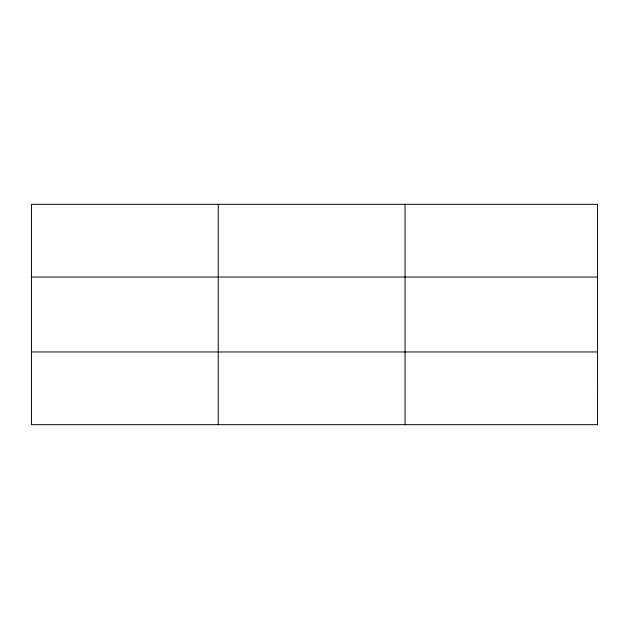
<?xml version="1.0" encoding="UTF-8"?>
<svg xmlns="http://www.w3.org/2000/svg" width="629" height="629" viewBox="0 0 629 629"><rect width="100%" height="100%" fill="white"/><g stroke="black" fill="none" stroke-linecap="round" stroke-linejoin="round"><path stroke-width="0.94" d="M218.263 424.677L218.263 204.323M405.076 424.677L405.076 204.323M31.45 277.043L597.55 277.043M31.45 351.957L597.55 351.957M597.55 388.313L597.55 424.677L31.45 424.677L31.45 204.323L597.55 204.323L597.55 388.313"/></g></svg>
